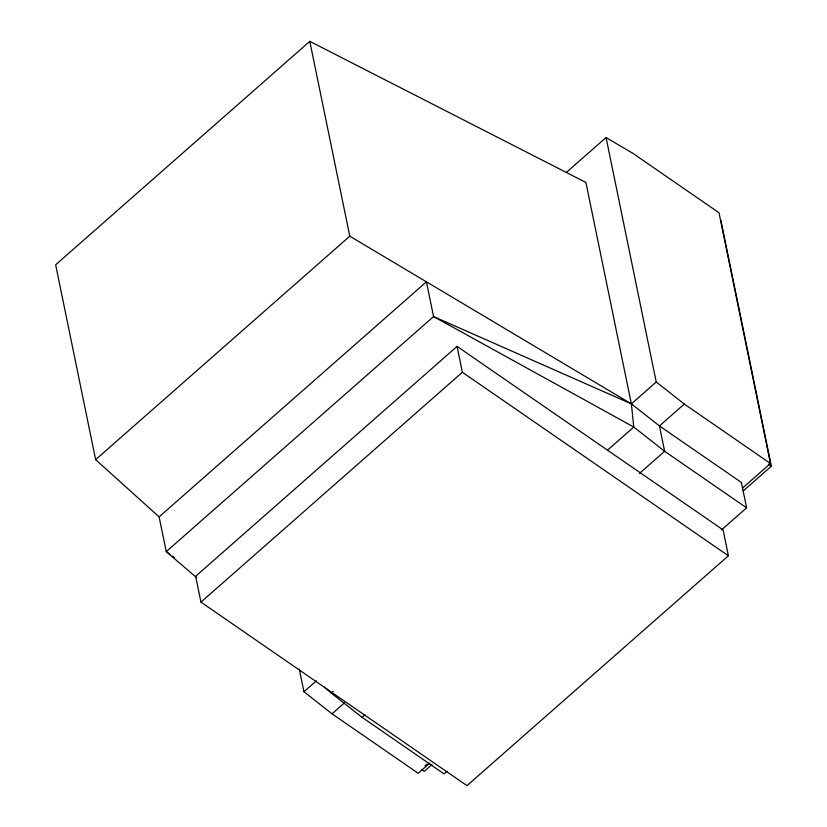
<?xml version="1.0" encoding="UTF-8"?>
<svg xmlns="http://www.w3.org/2000/svg" width="827" height="827" viewBox="0 0 827 827"><rect width="100%" height="100%" fill="white"/><g stroke="black" fill="none" stroke-linecap="round" stroke-linejoin="round"><path stroke-width="1.24" d="M721.392 530.014L746.605 507.84L664.65 451.304L633.792 427.052L631.363 403.865L585.919 182.457L309.794 41.35L55.647 264.816L95.643 459.657L159.115 516.885L166.248 551.619L196.516 577.566M95.643 459.657L349.79 236.191L309.794 41.35M159.115 516.885L426.432 281.831L433.565 316.565L633.792 427.052L607.607 450.074M566.371 172.419L606.057 137.53L632.831 153.305L718.994 212.746L770.464 463.502L742.398 488.178M457.062 346.389L195.648 576.254L200.951 602.128L466.976 785.65L728.391 555.785L723.087 529.911L457.062 346.389L462.376 372.274L728.391 555.785M200.951 602.128L462.376 372.274M429.792 763.052L418.183 773.266L332.02 713.825L303.954 691.754L316.379 680.828M606.057 137.53L656.235 381.991L631.363 403.865L433.565 316.565L166.248 551.619L170.414 554.648M324.411 687.227L331.245 693.088L333.188 691.382M332.02 713.825L344.456 702.888M770.464 463.502L684.311 404.062L659.439 425.926L664.65 451.304L639.436 473.478M331.245 693.088L362.102 717.34L365.007 714.776M425.047 765.854L426.98 764.148M432.004 764.572L424.251 771.395L421.284 769.348M743.235 490.907L771.353 466.18L720.834 220.065M446.962 771.312L444.047 773.876L362.102 717.34M349.79 236.191L631.363 403.865L659.439 425.926L741.395 482.461L746.605 507.84M768.386 464.133L771.353 466.18M172.502 556.168L174.58 557.687M656.235 381.991L684.311 404.062M299.291 669.074L303.954 691.754"/></g></svg>
